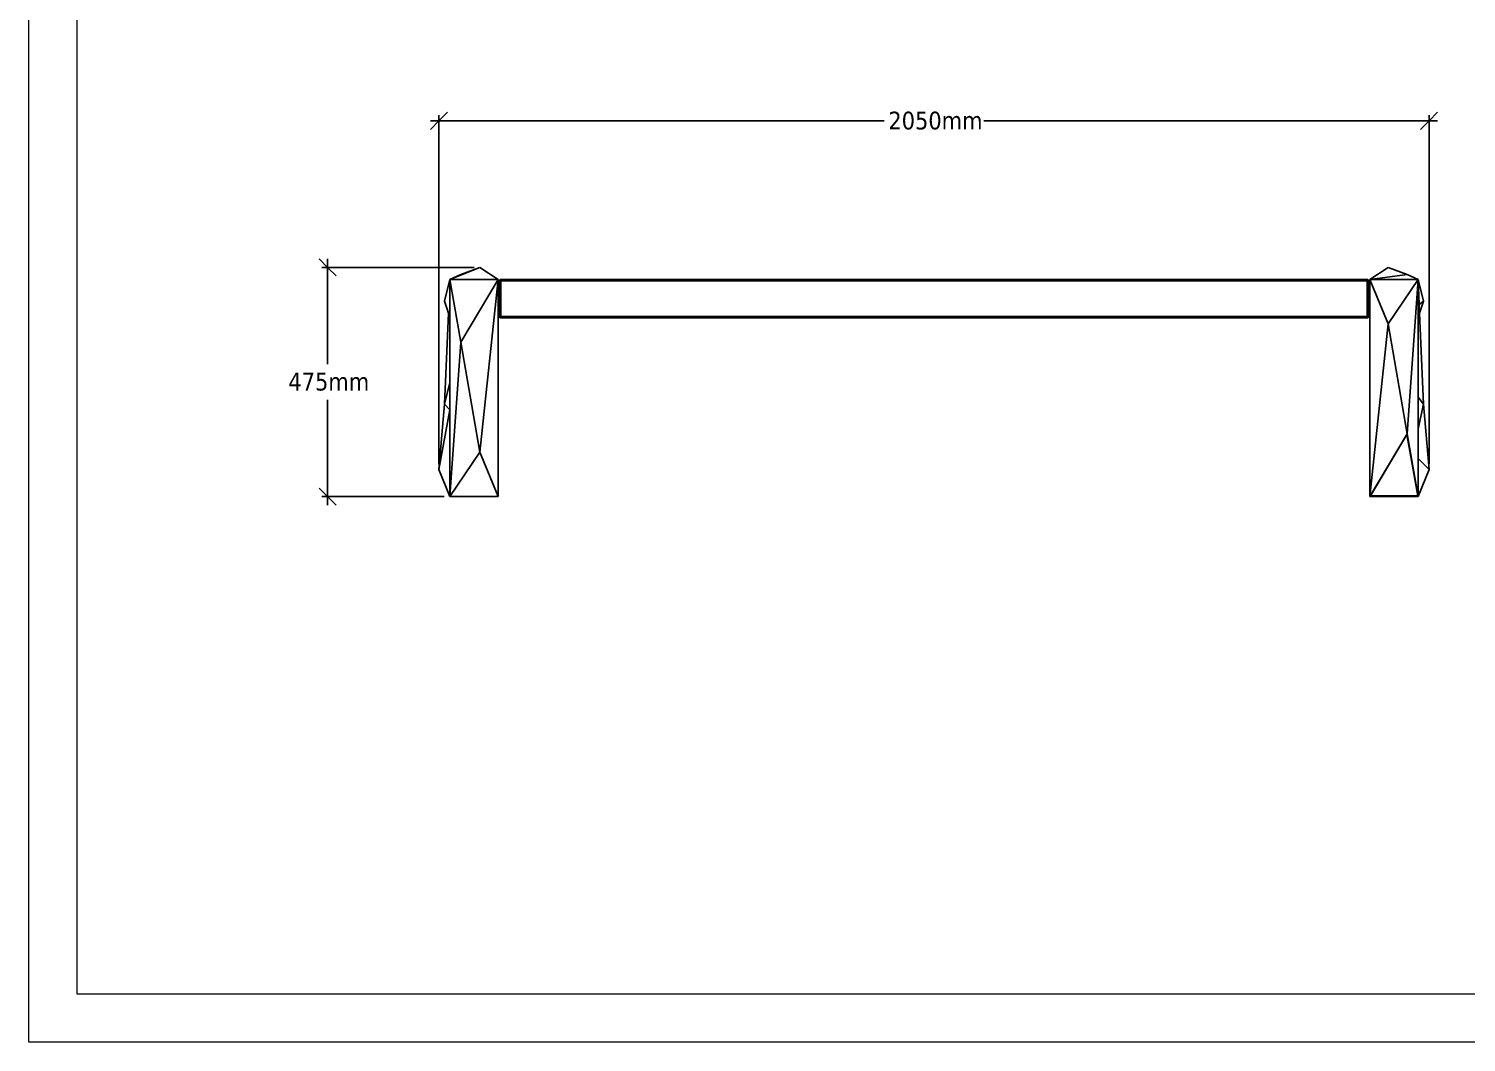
# Model space of a CAD drawing. Header units: millimetres. Extents: x 3440 to 9380, y -3644 to 556.
# Drawn here: x 3440 to 6417, y -3644 to -1544 of the extents above; entities that cross this region are included whole.
import ezdxf

# ---------------------------------------------------------------- set-up
doc = ezdxf.new("R2010")
doc.units = ezdxf.units.MM
doc.layers.add('tabelka', color=155, linetype='Continuous')
doc.styles.add('Tahoma', font='Tahoma')

msp = doc.modelspace()

# ---------------------------------------------------------------- linework, layer by layer
at = {"color": 250, "true_color": 0x3f3f3f}
for p, q in [((4289.4, -1735.1), (4307.1, -1717.4)), ((4289.4, -2445.4), (4289.4, -1723.3)), ((6357.1, -1717.4), (6339.4, -1735.1)), ((6339.4, -2445.4), (6339.4, -1723.3)), ((4271.7, -1752.8), (4289.4, -1735.1)), ((4289.4, -1735.1), (4271.7, -1735.1)), ((4289.4, -1735.1), (5211, -1735.1)), ((5417.8, -1735.1), (6339.4, -1735.1)), ((6339.4, -1735.1), (6321.7, -1752.8)), ((6339.4, -1735.1), (6357.1, -1735.1)), ((4041, -2020.9), (4058.7, -2038.6)), ((4058.7, -2038.6), (4058.7, -2020.9)), ((4362, -2038.6), (4046.9, -2038.6)), ((4058.7, -2038.6), (4076.5, -2056.4)), ((4058.7, -2239.1), (4058.7, -2038.6)), ((4058.7, -2513.5), (4058.7, -2313)), ((4058.7, -2513.5), (4041, -2495.8)), ((4300.1, -2513.5), (4046.9, -2513.5)), ((4076.5, -2531.2), (4058.7, -2513.5)), ((4058.7, -2513.5), (4058.7, -2531.2))]:
    msp.add_line(p, q, dxfattribs=at)
for p, q in [((4373.8, -2038.6), (4311.9, -2063.5)), ((4334.8, -2053.6), (4311.9, -2063.5)), ((4334.8, -2053.6), (4373.8, -2038.6)), ((4411.9, -2063.5), (4373.8, -2038.6)), ((6216.9, -2063.5), (6255, -2038.6)), ((6216.9, -2063.5), (6294, -2053.6)), ((6294, -2053.6), (6255, -2038.6)), ((6316.9, -2063.5), (6294, -2053.6)), ((4311.9, -2063.5), (4300.7, -2108.5)), ((4311.9, -2063.5), (4411.9, -2063.5)), ((4311.9, -2063.5), (4334.8, -2193.3)), ((4311.9, -2063.5), (4311.9, -2142.3)), ((4411.9, -2063.5), (4334.8, -2193.3)), ((4411.9, -2063.5), (4373.8, -2421.3)), ((4411.9, -2101.5), (4411.9, -2063.5)), ((4414.5, -2065.7), (4414.4, -2066.5)), ((4414.5, -2066.5), (4414.4, -2066.5)), ((4414.4, -2066.5), (4414.4, -2098.5)), ((4414.8, -2065), (4414.5, -2065.7)), ((4414.5, -2065.7), (4414.8, -2065.4)), ((4414.8, -2065.4), (4414.5, -2066.5)), ((4414.5, -2065.7), (4414.5, -2066.5)), ((4414.5, -2066.5), (4414.5, -2098.5)), ((4414.5, -2066.5), (4414.8, -2066.5)), ((4415.3, -2064.4), (4414.8, -2065)), ((4415.3, -2064.4), (4414.8, -2065.4)), ((4415.4, -2064.5), (4414.8, -2065.4)), ((4414.8, -2065), (4414.8, -2065.4)), ((4414.8, -2065.4), (4415.4, -2065.7)), ((4414.8, -2066.5), (4414.8, -2065.4)), ((4414.8, -2066.5), (4415.4, -2065.7)), ((4414.8, -2066.5), (4415.3, -2066.5)), ((4414.8, -2066.5), (4414.8, -2140.5)), ((4415.9, -2063.9), (4415.3, -2064.4)), ((4415.3, -2064.4), (4415.4, -2064.5)), ((4415.3, -2066.5), (4415.4, -2065.7)), ((4415.3, -2066.5), (4415.8, -2066.3)), ((4415.3, -2066.5), (4415.9, -2066.5)), ((4415.3, -2140.5), (4415.3, -2066.5)), ((4416.3, -2063.9), (4415.4, -2064.5)), ((4415.9, -2063.9), (4415.4, -2064.5)), ((4415.4, -2064.5), (4415.9, -2065)), ((4415.4, -2065.7), (4415.9, -2065)), ((4415.4, -2065.7), (4416.3, -2066.1)), ((4415.8, -2066.3), (4416.3, -2066.1)), ((4415.9, -2066.5), (4415.8, -2066.3)), ((4416.6, -2063.6), (4415.9, -2063.9)), ((4415.9, -2063.9), (4416.3, -2063.9)), ((4415.9, -2065), (4416.6, -2064.5)), ((4415.9, -2065), (4416.6, -2065.7)), ((4416.3, -2066.1), (4415.9, -2066.5)), ((4415.9, -2066.5), (4416.6, -2066.5)), ((4415.9, -2066.5), (4415.9, -2140.5)), ((4417.4, -2063.6), (4416.3, -2063.9)), ((4416.3, -2063.9), (4416.6, -2063.6)), ((4416.6, -2064.5), (4416.3, -2063.9)), ((4416.3, -2063.9), (4417.4, -2063.9)), ((4417.4, -2064.4), (4416.3, -2063.9)), ((4416.3, -2066.1), (4416.6, -2065.7)), ((4416.3, -2066.1), (4417.4, -2066.5)), ((4416.6, -2066.5), (4416.3, -2066.1)), ((4417.4, -2063.5), (4416.6, -2063.6)), ((4416.6, -2063.6), (4417.4, -2063.6)), ((4416.6, -2064.5), (4417.4, -2064.4)), ((4417, -2065.4), (4416.6, -2064.5)), ((4416.6, -2064.5), (4417.4, -2065)), ((4416.6, -2065.7), (4417, -2065.4)), ((4417.4, -2066.5), (4416.6, -2065.7)), ((4416.6, -2066.5), (4417.4, -2066.5)), ((4416.6, -2140.5), (4416.6, -2066.5)), ((4417, -2065.4), (4417.4, -2065)), ((4417, -2065.4), (4417.4, -2066.5)), ((4417, -2065.4), (4417.4, -2065.7)), ((4417.4, -2063.5), (4417.4, -2063.6)), ((6211.4, -2063.5), (4417.4, -2063.5)), ((6211.4, -2063.6), (4417.4, -2063.6)), ((4417.4, -2063.6), (4417.4, -2063.9)), ((4417.4, -2063.9), (6211.4, -2063.9)), ((4417.4, -2063.9), (4417.4, -2064.4)), ((6211.4, -2064.4), (4417.4, -2064.4)), ((4417.4, -2064.4), (4417.4, -2065)), ((4417.4, -2065), (6211.4, -2065)), ((4417.4, -2065), (4417.4, -2065.7)), ((4417.4, -2065.7), (6211.4, -2065.7)), ((4417.4, -2065.7), (4417.4, -2066.5)), ((5314.4, -2066.5), (4417.4, -2065.7)), ((5314.4, -2066.5), (4417.4, -2066.5)), ((4417.4, -2066.5), (4417.4, -2140.5)), ((6211.4, -2065.7), (5314.4, -2066.5)), ((6211.4, -2066.5), (5314.4, -2066.5)), ((6212.2, -2063.6), (6211.4, -2063.5)), ((6211.4, -2063.5), (6211.4, -2063.6)), ((6211.4, -2063.6), (6212.2, -2063.6)), ((6211.4, -2063.6), (6211.4, -2063.9)), ((6212.5, -2063.9), (6211.4, -2063.6)), ((6211.4, -2063.9), (6212.5, -2063.9)), ((6211.4, -2063.9), (6212.2, -2064.5)), ((6211.4, -2063.9), (6211.4, -2064.4)), ((6211.4, -2064.4), (6212.2, -2064.5)), ((6211.4, -2064.4), (6211.8, -2065.4)), ((6211.4, -2064.4), (6211.4, -2065)), ((6211.4, -2065), (6211.8, -2065.4)), ((6211.4, -2065), (6211.4, -2065.7)), ((6211.4, -2065.7), (6211.8, -2065.4)), ((6211.8, -2065.4), (6211.4, -2066.5)), ((6211.4, -2066.5), (6212.2, -2065.7)), ((6211.4, -2066.5), (6211.4, -2065.7)), ((6212.5, -2066.1), (6211.4, -2066.5)), ((6211.4, -2140.5), (6211.4, -2066.5)), ((6212.2, -2066.5), (6211.4, -2066.5)), ((6212.2, -2064.5), (6211.8, -2065.4)), ((6211.8, -2065.4), (6212.2, -2065.7)), ((6212.9, -2063.9), (6212.2, -2063.6)), ((6212.2, -2063.6), (6212.5, -2063.9)), ((6212.5, -2063.9), (6212.2, -2064.5)), ((6212.2, -2064.5), (6212.9, -2065)), ((6212.9, -2065), (6212.2, -2065.7)), ((6212.2, -2065.7), (6212.5, -2066.1)), ((6212.5, -2066.1), (6212.2, -2066.5)), ((6212.9, -2066.5), (6212.2, -2066.5)), ((6212.2, -2066.5), (6212.2, -2140.5)), ((6213.4, -2064.5), (6212.5, -2063.9)), ((6213.5, -2064.4), (6212.5, -2063.9)), ((6212.9, -2063.9), (6212.5, -2063.9)), ((6212.5, -2066.1), (6213.4, -2065.7)), ((6212.5, -2066.1), (6212.9, -2066.5)), ((6213.5, -2064.4), (6212.9, -2063.9)), ((6213.4, -2064.5), (6212.9, -2065)), ((6212.9, -2065), (6213.4, -2065.7)), ((6213.4, -2065.7), (6212.9, -2066.5)), ((6212.9, -2066.5), (6212.9, -2140.5)), ((6213.5, -2066.5), (6212.9, -2066.5)), ((6213.5, -2064.4), (6213.4, -2064.5)), ((6214, -2065.4), (6213.4, -2064.5)), ((6214, -2065), (6213.4, -2064.5)), ((6213.4, -2065.7), (6214, -2065.4)), ((6213.4, -2065.7), (6213.7, -2066.1)), ((6213.4, -2065.7), (6213.5, -2066.5)), ((6214, -2065), (6213.5, -2064.4)), ((6213.5, -2066.5), (6213.7, -2066.1)), ((6213.5, -2140.5), (6213.5, -2066.5)), ((6214, -2066.5), (6213.5, -2066.5)), ((6213.7, -2066.1), (6214, -2065.4)), ((6214.3, -2065.7), (6214, -2065)), ((6214, -2065), (6214, -2065.4)), ((6214, -2065.4), (6214, -2066.5)), ((6214.3, -2066.5), (6214, -2065.4)), ((6214, -2065.4), (6214.3, -2065.7)), ((6214.3, -2066.5), (6214, -2066.5)), ((6214, -2066.5), (6214, -2140.5)), ((6214.4, -2066.5), (6214.3, -2065.7)), ((6214.3, -2066.5), (6214.3, -2065.7)), ((6214.3, -2140.5), (6214.3, -2066.5)), ((6214.4, -2066.5), (6214.3, -2066.5)), ((6214.4, -2066.5), (6214.4, -2101.5)), ((6216.9, -2063.5), (6216.9, -2101.5)), ((6255, -2155.7), (6216.9, -2063.5)), ((6316.9, -2063.5), (6216.9, -2063.5)), ((6255, -2155.7), (6316.9, -2063.5)), ((6294, -2383.7), (6316.9, -2063.5)), ((6316.9, -2063.5), (6328.1, -2108.5)), ((6316.9, -2307.3), (6316.9, -2063.5)), ((6319.1, -2115.3), (6316.9, -2063.5)), ((4300.7, -2108.5), (4308.9, -2133.2)), ((4414.4, -2101.5), (4411.9, -2101.5)), ((4411.9, -2101.5), (4411.9, -2141.5)), ((4414.5, -2098.5), (4414.4, -2098.5)), ((4414.5, -2099.3), (4414.4, -2098.5)), ((4414.4, -2101.5), (4414.4, -2098.5)), ((4414.5, -2101.5), (4414.4, -2101.5)), ((4414.4, -2101.5), (4414.4, -2140.5)), ((4414.5, -2098.5), (4414.5, -2099.3)), ((4414.5, -2099.3), (4414.5, -2101.5)), ((4414.5, -2101.5), (4414.5, -2140.5)), ((6216.9, -2101.5), (6214.4, -2101.5)), ((6214.4, -2101.5), (6214.4, -2140.5)), ((6216.9, -2141.5), (6216.9, -2101.5)), ((6319.1, -2115.3), (6328.1, -2108.5)), ((6328.1, -2108.5), (6319.9, -2133.2)), ((4300.7, -2322.3), (4308.9, -2133.2)), ((4308.9, -2133.2), (4311.9, -2142.3)), ((4311.9, -2142.3), (4311.9, -2277.3)), ((4411.9, -2513.5), (4411.9, -2141.5)), ((4411.9, -2141.5), (4414.6, -2141.5)), ((4414.5, -2140.5), (4414.4, -2140.5)), ((4414.5, -2141.3), (4414.4, -2140.5)), ((4414.5, -2140.5), (4414.5, -2141.3)), ((4414.8, -2140.5), (4414.5, -2140.5)), ((4414.5, -2140.5), (4414.8, -2141.5)), ((4414.6, -2141.5), (4414.5, -2141.3)), ((4414.5, -2141.3), (4414.8, -2141.5)), ((4414.6, -2141.5), (4414.8, -2142)), ((4414.6, -2141.5), (4414.8, -2141.5)), ((4415.1, -2140.9), (4414.8, -2140.5)), ((4415.3, -2140.5), (4414.8, -2140.5)), ((4414.8, -2141.5), (4414.8, -2140.5)), ((4415.4, -2141.3), (4414.8, -2141.6)), ((4414.8, -2141.5), (4414.9, -2141.5)), ((4414.8, -2141.5), (4414.8, -2141.6)), ((4414.8, -2141.6), (4414.8, -2141.5)), ((4414.8, -2141.6), (4415.4, -2142.5)), ((4414.8, -2141.6), (4414.8, -2142)), ((4415.1, -2142.2), (4414.8, -2141.6)), ((4414.8, -2142), (4415.3, -2142.6)), ((4415.1, -2142.2), (4414.8, -2142)), ((4415.1, -2140.9), (4414.9, -2141.5)), ((4415.3, -2140.5), (4415.1, -2140.9)), ((4415.4, -2142.5), (4415.1, -2142.2)), ((4415.3, -2142.6), (4415.1, -2142.2)), ((4415.4, -2141.3), (4415.3, -2140.5)), ((4415.9, -2140.5), (4415.3, -2140.5)), ((4415.4, -2142.5), (4415.3, -2142.6)), ((4415.3, -2142.6), (4415.9, -2143.1)), ((4415.3, -2142.6), (4415.7, -2142.8)), ((4415.4, -2141.3), (4415.8, -2140.7)), ((4416.3, -2140.9), (4415.4, -2141.3)), ((4415.9, -2142), (4415.4, -2141.3)), ((4415.4, -2142.5), (4415.9, -2142)), ((4415.4, -2142.5), (4416.3, -2143.1)), ((4415.9, -2143.1), (4415.7, -2142.8)), ((4415.7, -2142.8), (4416.3, -2143.1)), ((4415.8, -2140.7), (4415.9, -2140.5)), ((4415.8, -2140.7), (4416.3, -2140.9)), ((4416.3, -2140.9), (4415.9, -2140.5)), ((4416.6, -2140.5), (4415.9, -2140.5)), ((4415.9, -2142), (4416.6, -2141.3)), ((4416.6, -2142.5), (4415.9, -2142)), ((4415.9, -2143.1), (4416.3, -2143.1)), ((4415.9, -2143.1), (4416.6, -2143.4)), ((4416.3, -2140.9), (4417.4, -2140.5)), ((4416.3, -2140.9), (4416.6, -2140.5)), ((4416.6, -2141.3), (4416.3, -2140.9)), ((4416.3, -2143.1), (4416.6, -2142.5)), ((4416.3, -2143.1), (4416.6, -2143.4)), ((4417.4, -2143.1), (4416.3, -2143.1)), ((4416.3, -2143.1), (4417.4, -2143.4)), ((4417.4, -2140.5), (4416.6, -2141.3)), ((4417.4, -2140.5), (4416.6, -2140.5)), ((4417, -2141.6), (4416.6, -2141.3)), ((4416.6, -2142.5), (4417, -2141.6)), ((4416.6, -2142.5), (4417.4, -2142.6)), ((4417, -2142.8), (4416.6, -2142.5)), ((4417, -2141.6), (4417.4, -2140.5)), ((4417, -2141.6), (4417.4, -2141.3)), ((4417, -2141.6), (4417.4, -2142)), ((4417.2, -2142.1), (4417, -2141.6)), ((4417.4, -2142.6), (4417, -2142.8)), ((4417.4, -2143.1), (4417, -2142.8)), ((4417.2, -2142.1), (4417.4, -2142)), ((4417.4, -2142.6), (4417.2, -2142.1)), ((4417.4, -2140.5), (6211.4, -2140.5)), ((4417.4, -2140.5), (4417.4, -2141.3)), ((6211.4, -2141.3), (4417.4, -2141.3)), ((4417.4, -2141.3), (4417.4, -2142)), ((4417.4, -2142), (4417.4, -2142.6)), ((4417.4, -2142), (6211.4, -2142)), ((4417.4, -2143.1), (4417.4, -2142.6)), ((4417.4, -2142.6), (6211.4, -2142.6)), ((6211.4, -2143.1), (4417.4, -2143.1)), ((4417.4, -2143.1), (4417.4, -2143.4)), ((6211.4, -2141.3), (6211.4, -2140.5)), ((6211.4, -2140.5), (6212.2, -2140.5)), ((6212.2, -2141.3), (6211.4, -2140.5)), ((6212.5, -2140.9), (6211.4, -2140.5)), ((6211.4, -2140.5), (6211.8, -2141.5)), ((6211.7, -2141.5), (6211.4, -2141.3)), ((6211.4, -2141.5), (6211.4, -2141.3)), ((6211.4, -2142), (6211.4, -2141.5)), ((6211.4, -2141.5), (6211.7, -2141.5)), ((6211.8, -2141.6), (6211.4, -2142)), ((6211.4, -2142.6), (6211.4, -2142)), ((6211.4, -2142), (6211.6, -2142.1)), ((6211.4, -2142.6), (6211.6, -2142.1)), ((6212.2, -2142.5), (6211.4, -2142.6)), ((6211.4, -2143.1), (6211.4, -2142.6)), ((6211.4, -2142.6), (6211.8, -2142.8)), ((6211.4, -2143.1), (6211.8, -2142.8)), ((6212.5, -2143.1), (6211.4, -2143.1)), ((6211.4, -2143.1), (6211.4, -2143.4)), ((6211.4, -2143.4), (6212.5, -2143.1)), ((6211.6, -2142.1), (6212.2, -2142.5)), ((6211.7, -2141.5), (6211.8, -2141.6)), ((6211.7, -2141.5), (6211.8, -2141.5)), ((6212.2, -2141.3), (6211.8, -2141.6)), ((6211.8, -2141.5), (6211.8, -2141.6)), ((6211.8, -2141.6), (6212.2, -2142.5)), ((6211.8, -2142.8), (6212.5, -2143.1)), ((6212.2, -2140.5), (6212.9, -2140.5)), ((6212.5, -2140.9), (6212.2, -2140.5)), ((6212.5, -2140.9), (6212.2, -2141.3)), ((6212.9, -2142), (6212.2, -2141.3)), ((6212.9, -2142), (6212.2, -2142.5)), ((6212.2, -2142.5), (6212.5, -2143.1)), ((6212.2, -2143.4), (6212.9, -2143.1)), ((6212.5, -2143.1), (6212.2, -2143.4)), ((6212.9, -2140.5), (6212.5, -2140.9)), ((6213, -2140.7), (6212.5, -2140.9)), ((6213.4, -2141.3), (6212.5, -2140.9)), ((6212.5, -2143.1), (6213.4, -2142.5)), ((6213.1, -2142.8), (6212.5, -2143.1)), ((6212.9, -2143.1), (6212.5, -2143.1)), ((6212.9, -2140.5), (6213.5, -2140.5)), ((6213.4, -2141.3), (6212.9, -2142)), ((6213.4, -2142.5), (6212.9, -2142)), ((6212.9, -2143.1), (6213.5, -2142.6)), ((6213.1, -2142.8), (6212.9, -2143.1)), ((6213.5, -2140.5), (6213, -2140.7)), ((6213, -2140.7), (6213.4, -2141.3)), ((6213.4, -2142.5), (6213.1, -2142.8)), ((6213.5, -2142.6), (6213.1, -2142.8)), ((6213.5, -2140.5), (6213.4, -2141.3)), ((6214, -2140.5), (6213.4, -2141.3)), ((6214, -2141.6), (6213.4, -2141.3)), ((6213.4, -2142.5), (6214, -2141.6)), ((6213.4, -2142.5), (6213.5, -2142.6)), ((6213.5, -2140.5), (6214, -2140.5)), ((6213.5, -2142.6), (6214, -2142)), ((6213.5, -2142.6), (6213.7, -2142.2)), ((6213.7, -2142.2), (6214, -2141.6)), ((6214, -2142), (6213.7, -2142.2)), ((6214, -2140.5), (6214.3, -2140.5)), ((6214, -2140.5), (6214, -2141.6)), ((6214, -2141.6), (6214.3, -2140.5)), ((6214, -2141.5), (6214.3, -2141.3)), ((6214, -2142), (6214.2, -2141.5)), ((6214, -2141.6), (6214, -2141.5)), ((6214, -2141.5), (6214.2, -2141.5)), ((6214, -2142), (6214, -2141.6)), ((6214.3, -2141.3), (6214.2, -2141.5)), ((6214.2, -2141.5), (6216.9, -2141.5)), ((6214.4, -2140.5), (6214.3, -2141.3)), ((6214.3, -2140.5), (6214.4, -2140.5)), ((6214.3, -2140.5), (6214.3, -2141.3)), ((6216.9, -2141.5), (6216.9, -2513.5)), ((6319.9, -2133.2), (6319.1, -2115.3)), ((6328.1, -2322.3), (6319.9, -2133.2)), ((4416.6, -2143.4), (4417.4, -2143.5)), ((4416.6, -2143.4), (4417.4, -2143.4)), ((4417.4, -2143.5), (4417.4, -2143.4)), ((4417.4, -2143.4), (6211.4, -2143.4)), ((5314.4, -2143.5), (4417.4, -2143.4)), ((4417.4, -2143.5), (5314.4, -2143.5)), ((6211.4, -2143.4), (5314.4, -2143.5)), ((5314.4, -2143.5), (6211.4, -2143.5)), ((6211.4, -2143.5), (6211.4, -2143.4)), ((6211.4, -2143.4), (6212.2, -2143.4)), ((6211.4, -2143.5), (6212.2, -2143.4)), ((6216.9, -2513.5), (6255, -2155.7)), ((6294, -2383.7), (6255, -2155.7)), ((4334.8, -2193.3), (4311.9, -2513.5)), ((4334.8, -2193.3), (4373.8, -2421.3)), ((4311.9, -2277.3), (4300.7, -2322.3)), ((4311.9, -2333.5), (4311.9, -2277.3)), ((6328.1, -2322.3), (6316.9, -2307.3)), ((6316.9, -2307.3), (6316.9, -2372.9)), ((4300.7, -2322.3), (4289.4, -2457.3)), ((4311.9, -2333.5), (4289.4, -2457.3)), ((4311.9, -2333.5), (4300.7, -2322.3)), ((4311.9, -2513.5), (4311.9, -2333.5)), ((6328.1, -2322.3), (6316.9, -2372.9)), ((6328.1, -2322.3), (6339.4, -2457.3)), ((6316.9, -2434.8), (6316.9, -2372.9)), ((6216.9, -2513.5), (6294, -2383.7)), ((6218.2, -2512.2), (6293.8, -2385.1)), ((6293.8, -2385.1), (6316.2, -2512.2)), ((6316.9, -2513.5), (6294, -2383.7)), ((4373.8, -2421.3), (4311.9, -2513.5)), ((4373.8, -2421.3), (4411.9, -2513.5)), ((6339.4, -2457.3), (6316.9, -2434.8)), ((6316.9, -2513.5), (6316.9, -2434.8)), ((4311.9, -2513.5), (4289.4, -2457.3)), ((6316.9, -2513.5), (6339.4, -2457.3)), ((4411.9, -2513.5), (4311.9, -2513.5)), ((6216.9, -2513.5), (6316.9, -2513.5)), ((6217.8, -2513), (6218.2, -2512.2)), ((6316.3, -2513), (6217.8, -2513)), ((6316.2, -2512.2), (6218.2, -2512.2)), ((6316.2, -2512.2), (6316.3, -2513))]:
    msp.add_line(p, q)
at = {"layer": 'tabelka', "lineweight": 5}
for points in [[(3440, 555.8), (9380, 555.8), (9380, -3644.2), (3440, -3644.2)], [(3540, 455.8), (9280, 455.8), (9280, -3544.2), (3540, -3544.2)]]:
    msp.add_lwpolyline(points, close=True, dxfattribs=at)

# ---------------------------------------------------------------- texts
at = {"color": 250, "true_color": 0x3f3f3f, "char_height": 36.79, "attachment_point": 7, "style": 'Tahoma'}
for s, insert in [('2050mm', (5219.9, -1753.5)), ('475mm', (3977.5, -2294.5))]:
    msp.add_mtext(s, dxfattribs=dict(at, insert=insert))

doc.saveas('drawing.dxf')
